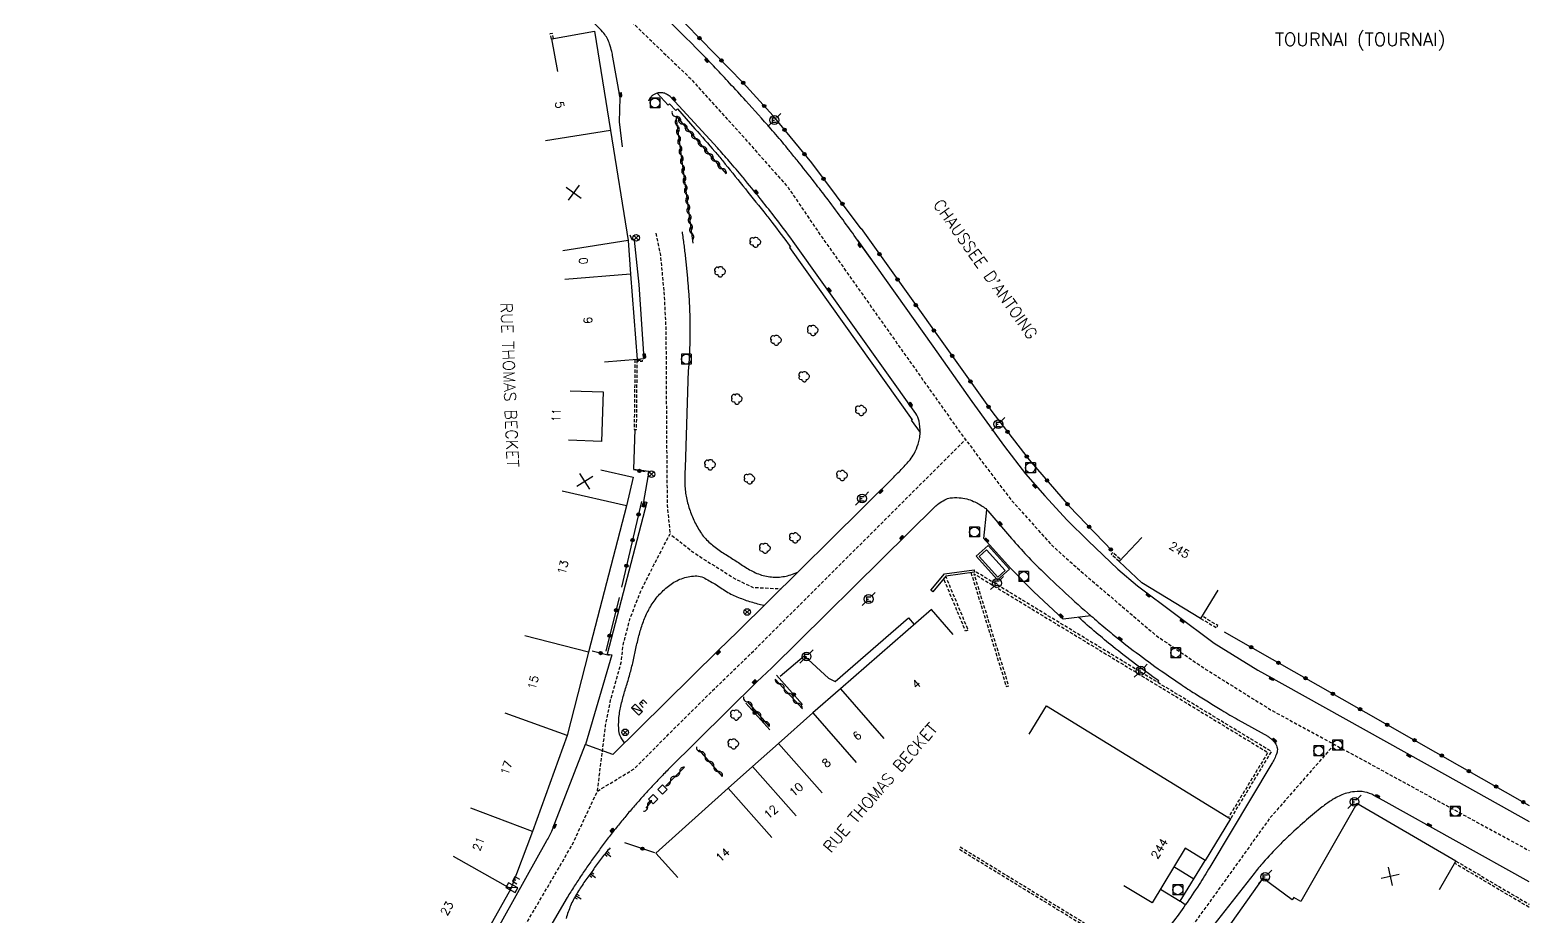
# Model space of a CAD drawing. Header units: millimetres. Extents: x 80999 to 82000, y 143000 to 144001.
# Drawn here: x 81772.5 to 82000, y 143103.6 to 143238.1 of the extents above; entities that cross this region are included whole.
import ezdxf
from ezdxf.enums import TextEntityAlignment as Align

# ---------------------------------------------------------------- set-up
doc = ezdxf.new("R2010")
doc.units = ezdxf.units.MM
doc.linetypes.add('DASHED', pattern=[0.75, 0.5, -0.25])
doc.layers.get('0').update_dxf_attribs({"linetype": 'CONTINUOUS'})
for name, color, linetype in [('W0001', 6, 'DASHED'), ('W0008', 7, 'CONTINUOUS'), ('W0100', 7, 'CONTINUOUS'), ('W0112', 1, 'DASHED'), ('W0120', 7, 'CONTINUOUS'), ('W0211', 2, 'CONTINUOUS'), ('W0300', 7, 'CONTINUOUS'), ('W0310', 3, 'CONTINUOUS'), ('W0322', 7, 'CONTINUOUS'), ('W0400', 7, 'CONTINUOUS'), ('W0420', 7, 'CONTINUOUS'), ('W0430', 7, 'CONTINUOUS'), ('W0469', 7, 'CONTINUOUS'), ('W0471', 7, 'CONTINUOUS'), ('W0980', 7, 'CONTINUOUS'), ('W0989', 7, 'CONTINUOUS'), ('W0991', 7, 'CONTINUOUS'), ('W1102', 7, 'CONTINUOUS')]:
    doc.layers.add(name, color=color, linetype=linetype)
doc.styles.get("Standard").update_dxf_attribs({"font": 'romans.shx', "width": 0.85})

# ---------------------------------------------------------------- blocks, each defined once
blk = doc.blocks.new('T400')
for p, q in [((-0.15, 0.3), (0.15, 0.3)), ((-0.15, -0.25), (-0.15, 0.3)), ((-0.15, 0.15), (0.15, 0.15)), ((-0.15, 0), (0.15, 0)), ((0.15, 0.3), (0.15, -0.25)), ((-0.15, -0.15), (0.15, -0.15)), ((-0.15, -0.25), (-0.15, -0.3)), ((-0.15, -0.3), (0.15, -0.3)), ((0.15, -0.3), (0.15, -0.25))]:
    blk.add_line(p, q)
blk = doc.blocks.new('T420')
for p, q in [((0.75, 0.75), (-0.75, 0.75)), ((-0.75, 0.75), (-0.75, -0.75)), ((0.75, 0.75), (0.75, -0.75)), ((0.75, -0.75), (-0.75, -0.75))]:
    blk.add_line(p, q)
blk.add_ellipse((0, 0), major_axis=(-0.53, 0.53), ratio=1, start_param=3.926991, end_param=10.210176)
blk = doc.blocks.new('T471')
for p, q in [((-0.333334, 0.333334), (-0.333334, -0.333334)), ((-0.333334, 0.333334), (0.333334, 0.333334)), ((-0.333334, 0), (0, 0)), ((0.500001, 0.500001), (1.000002, 1.000002)), ((-0.500001, -0.500001), (-1.000002, -1.000002)), ((-0.333334, -0.333334), (0.333334, -0.333334))]:
    blk.add_line(p, q)
blk.add_ellipse((0, 0), major_axis=(0.471405, 0.471405), ratio=1, start_param=5.4977871438, end_param=11.780972451)
blk = doc.blocks.new('T300')
for p, q in [((-0.8, 0.51), (-0.86, 0.34)), ((-0.86, 0.34), (-0.86, 0.17)), ((-0.86, 0.17), (-0.74, 0.06)), ((-0.69, 0.63), (-0.8, 0.51)), ((-0.8, -0.06), (-0.74, 0.06)), ((-0.74, 0.06), (-0.69, 0.11)), ((-0.57, 0.69), (-0.69, 0.63)), ((-0.46, 0.69), (-0.57, 0.69)), ((-0.29, 0.63), (-0.46, 0.69)), ((-0.29, 0.63), (-0.17, 0.74)), ((-0.23, 0.57), (-0.29, 0.63)), ((-0.17, 0.74), (-0.06, 0.8)), ((-0.06, 0.8), (0.06, 0.8)), ((0.06, 0.8), (0.23, 0.74)), ((0.23, 0.74), (0.34, 0.63)), ((0.34, 0.63), (0.4, 0.51)), ((0.46, 0.46), (0.34, 0.46)), ((0.4, 0.51), (0.4, 0.46)), ((0.57, 0.4), (0.46, 0.46)), ((0.57, 0.4), (0.69, 0.29)), ((0.69, 0.29), (0.74, 0.17)), ((0.74, 0.06), (0.69, -0.17)), ((0.74, 0.17), (0.74, 0.06)), ((-0.8, -0.17), (-0.8, -0.06)), ((-0.8, -0.23), (-0.8, -0.17)), ((-0.74, -0.34), (-0.8, -0.23)), ((-0.69, -0.4), (-0.74, -0.34)), ((-0.51, -0.46), (-0.69, -0.4)), ((-0.4, -0.46), (-0.51, -0.46)), ((-0.4, -0.46), (-0.34, -0.46)), ((-0.34, -0.46), (-0.34, -0.4)), ((-0.34, -0.51), (-0.34, -0.46)), ((-0.29, -0.63), (-0.34, -0.51)), ((-0.17, -0.74), (-0.29, -0.63)), ((-0.06, -0.8), (-0.17, -0.74)), ((0.06, -0.8), (-0.06, -0.8)), ((0.17, -0.74), (0.06, -0.8)), ((0.23, -0.69), (0.17, -0.74)), ((0.29, -0.46), (0.23, -0.46)), ((0.29, -0.63), (0.23, -0.69)), ((0.46, -0.4), (0.29, -0.46)), ((0.34, -0.51), (0.29, -0.63)), ((0.34, -0.51), (0.34, -0.46)), ((0.57, -0.34), (0.46, -0.4)), ((0.63, -0.29), (0.57, -0.34)), ((0.69, -0.17), (0.63, -0.29))]:
    blk.add_line(p, q)
blk = doc.blocks.new('t991o')
at = {"color": 0, "linetype": 'Continuous'}
for p, q in [((-1, 1), (1, -1)), ((-1, -1), (1, 1))]:
    blk.add_line(p, q, dxfattribs=at)
blk = doc.blocks.new('t322o')
at = {"color": 0, "linetype": 'Continuous'}
for radius in [0.25, 0.15]:
    blk.add_circle((0, 0), radius, dxfattribs=at)
blk = doc.blocks.new('t310o')
at = {"color": 0, "linetype": 'Continuous'}
for centre, start, end in [((-0.5, 0.38), 216.8699, 323.1304), ((0.5, -0.37), 36.8699, 143.1303)]:
    blk.add_arc(centre, 0.625, start, end, dxfattribs=at)
blk = doc.blocks.new('T469')
at = {"color": 0, "linetype": 'Continuous', "flags": 128}
for points in [[(-0.35, 0.35), (0.35, -0.35)], [(-0.35, -0.35), (0.35, 0.35)]]:
    blk.add_lwpolyline(points, dxfattribs=at)
at = {"color": 0, "linetype": 'Continuous'}
blk.add_circle((0, 0), 0.5, dxfattribs=at)
blk = doc.blocks.new('T430')
at = {"flags": 128}
for points in [[(0.8, 0.8), (-0.8, 0.8)], [(-0.8, 0.8), (-0.8, 0)], [(0.8, 0.8), (-0.8, 0)], [(-0.8, 0), (0.8, 0)], [(-0.4, 2.1), (0.4, 2.1)], [(-0.4, 2.1), (-0.4, 1.3)], [(-0.4, 1.7), (0, 1.7)], [(-0.4, 1.3), (0.4, 1.3)], [(0.8, 0), (0.8, 0.8)]]:
    blk.add_lwpolyline(points, dxfattribs=at)
blk = doc.blocks.new('t112o')
at = {"color": 0, "linetype": 'Continuous'}
for p, q in [((-0.5, 0.5), (0.5, 0.5)), ((-0.5, -0.5), (-0.5, 0.5)), ((0.5, 0.5), (0.5, -0.5)), ((0.5, -0.5), (-0.5, -0.5))]:
    blk.add_line(p, q, dxfattribs=at)
blk = doc.blocks.new('t211o')
at = {"color": 0, "linetype": 'Continuous'}
for p, q in [((-0.29, 0.5), (-0.29, 0)), ((0, 1), (0, 0)), ((0.29, 0.5), (0.29, 0))]:
    blk.add_line(p, q, dxfattribs=at)

msp = doc.modelspace()

# ---------------------------------------------------------------- linework, layer by layer
at = {"layer": 'W0001', "flags": 128}
for points in [[(81516.45, 143572.18), (81531.86, 143554.89), (81563.49, 143519.45), (81584.49, 143498.36), (81661.91, 143423.35), (81732.26, 143354.63), (81759.38, 143330.5), (81781.02, 143311.14), (81805.4, 143290.42), (81831.91, 143267.31), (81850.37, 143251.37), (81861.64, 143241.4), (81872.74, 143230.73), (81881, 143221.62), (81887.55, 143214.22), (81892.39, 143207.1), (81913.75, 143176.93), (81921.35, 143166.89), (81927.61, 143159.91), (81932.74, 143155.36), (81939.43, 143149.67), (81943.42, 143146.25), (81950.97, 143141.13), (81960.79, 143135.01), (82000, 143113.67)], [(81867.5, 143207.27), (81868.17, 143203.94), (81868.71, 143198.35), (81869.02, 143192.39), (81869.03, 143187.59), (81869.15, 143171.04), (81869.21, 143165.96), (81869.65, 143161.68)], [(81882.5, 143144.11), (81914.48, 143175.98)], [(81721.38, 143000), (81733.35, 143005.62), (81741.53, 143009.82), (81755.91, 143017.97), (81780.18, 143032.42), (81794.95, 143041.25), (81806.25, 143048.18), (81811.7, 143052.17), (81816.75, 143056.48), (81820.69, 143060.52), (81826.5, 143067.03), (81830.89, 143073.39), (81837.45, 143084.42), (81847.7, 143102.4), (81854.79, 143114.51), (81858.62, 143122.68), (81859.86, 143132.56), (81860.62, 143136.49), (81861.24, 143138.68), (81862.24, 143142.17), (81862.48, 143144.63), (81863.56, 143148.78), (81865.15, 143152.89), (81867.19, 143156.98), (81869.65, 143161.68), (81873, 143159.02), (81875.23, 143157.54), (81877.33, 143156.26), (81879.52, 143154.85), (81882.24, 143153.57), (81886.49, 143153.36)], [(81858.62, 143122.68), (81864.21, 143126.06), (81869.18, 143131.06), (81875.9, 143137.71), (81882.5, 143144.11)], [(81970.45, 143129.75), (81960.68, 143118.6), (81951.04, 143105.18), (81948.57, 143101.82), (81945.54, 143098.35), (81942.13, 143094.67), (81887.51, 143039.04), (81876.88, 143028.79), (81861.91, 143013.45), (81858.48, 143010.02), (81854.96, 143006.88), (81851.24, 143003.92), (81846.57, 143000.02), (81846.55, 143000)]]:
    msp.add_lwpolyline(points, dxfattribs=at)
at = {"layer": 'W0008', "flags": 128}
for points in [[(81900.19, 143203.28), (81897.85, 143206.58, 0.003755), (81895.89, 143209.29, 0.00334), (81893.64, 143212.32, 0.004451), (81891.87, 143214.62, 0.003066), (81889.24, 143217.94, 0.001926), (81887.97, 143219.51, 0.002378), (81886.93, 143220.78, 0.00715), (81884.93, 143223.11, 0.003858), (81881.14, 143227.35, 0.002426), (81878.68, 143230.03, 0.002832), (81876.55, 143232.3, 0.004939), (81873.85, 143235.1, 0.004124), (81870.55, 143238.39, 0.00453), (81866.64, 143242.16, 0.007167), (81864.11, 143244.48, 0.001074), (81861.54, 143246.78, 0.002257), (81860.3, 143247.86), (81839.68, 143265.79), (81833.55, 143271.12), (81781.01, 143316.76), (81764.72, 143330.93)], [(81862.44, 143220.37), (81861.97, 143224.15), (81862.06, 143227.79), (81860.97, 143233.99, 0.019675), (81860.79, 143234.83, 0.01407), (81860.46, 143235.97, 0.046083), (81860.08, 143236.85, 0.049676), (81859.59, 143237.59, 0.022372), (81858.77, 143238.49, 0.018477), (81857.69, 143239.5), (81853.31, 143243.31), (81830.37, 143263.28)], [(81879.89, 143146.83), (81903.59, 143170.3, 0.009621), (81904.86, 143171.59, 0.009689), (81906.06, 143172.93, 0.057845), (81906.68, 143173.84, 0.040017), (81907.3, 143175.3, 0.03809), (81907.49, 143176.08, 0.03195), (81907.59, 143177.03, 0.067593), (81907.43, 143178.79, 0.09732), (81906.92, 143179.93), (81888.35, 143206.01, 0.004124), (81885.38, 143209.93, 0.006087), (81883.31, 143212.54, 0.000108), (81880.77, 143215.67, 0.003658), (81880.69, 143215.76, 0.005189), (81878.61, 143218.2, 0.006181), (81876.82, 143220.2), (81869.8, 143227.85, 0.056214), (81869.51, 143228.11, 0.035159), (81868.97, 143228.43, 0.10109), (81868.38, 143228.58, 0.088259), (81867.68, 143228.5, 0.041046), (81867.42, 143228.4, 0.027339), (81867.05, 143228.19, 0.088481), (81866.68, 143227.86, 0.070841), (81866.38, 143227.31)], [(81867.68, 143228.5), (81869.34, 143226.69), (81869.57, 143226.9), (81870.51, 143225.91), (81870.75, 143226.12), (81873.42, 143223.13, -0.003398), (81876.43, 143219.68, -0.0083), (81877.64, 143218.24, -0.000312), (81880.67, 143214.48, -0.000297), (81883.85, 143210.52, -0.00583), (81885.08, 143208.95, -0.002942), (81887.91, 143205.21), (81887.79, 143205.13), (81906.36, 143178.99), (81906.22, 143178.92), (81907.59, 143177.03)], [(81885.11, 143141.39), (81905.86, 143161.9), (81909.85, 143165.79, -0.040166), (81910.43, 143166.28, -0.028938), (81911.33, 143166.84, -0.088322), (81912.16, 143167.13, -0.057903), (81913.51, 143167.17, -0.042833), (81914.68, 143166.98, -0.046128), (81915.71, 143166.61, -0.037), (81917.2, 143165.78, -0.069984), (81917.88, 143165.18), (81921.18, 143161.31, 0.022402), (81925.94, 143156.22, 0.015212), (81933.5, 143149.27, 0.002419), (81935.76, 143147.34, 0.005373), (81936.79, 143146.49, 0.008876), (81940.4, 143143.67, 0.008656), (81944.19, 143140.9, 0.004856), (81947.15, 143138.87, 0.006675), (81949.33, 143137.45, 0.005308), (81953.36, 143134.95, 0.008705), (81955.86, 143133.49), (81960.35, 143130.99, -0.027035), (81960.39, 143130.96, -0.00325), (81960.72, 143130.72, -0.042132), (81961.05, 143130.44, -0.028028), (81961.48, 143129.94, -0.129047), (81961.79, 143129.21, -0.125236), (81961.71, 143128.4, -0.022136), (81961.36, 143127.56, -0.024809), (81960.98, 143126.85), (81951.57, 143111.15, -0.00909), (81949.92, 143108.5, -0.007611), (81947.84, 143105.4, -0.015183), (81945.81, 143102.66, -0.016635)], [(81943.66, 143139.18), (81943.8, 143139.39, -0.008615), (81940.27, 143141.94, -0.008615), (81936.83, 143144.61, -0.006429), (81934.32, 143146.68, -0.007074), (81931.63, 143149.03)], [(82000, 143108.91), (81977.86, 143121.23), (81976.46, 143122.02, 0.081446), (81975.09, 143122.53, 0.075481), (81973.51, 143122.58, 0.038394), (81972.35, 143122.36, 0.044341), (81971.38, 143122, 0.012033), (81970.52, 143121.57, 0.019949), (81970.02, 143121.27, 0.023302), (81968.63, 143120.28, 0.012911), (81966.25, 143118.32, 0.008058), (81963.69, 143116.01, 0.012583), (81962.12, 143114.47, 0.010258), (81959.67, 143111.85, 0.016724), (81958.27, 143110.17), (81952.18, 143102.39, -0.00512)]]:
    msp.add_lwpolyline(points, format="xyb", dxfattribs=at)
for points in [[(81863.54, 143207.03), (81863.84, 143206.32), (81864.18, 143206.24), (81864.89, 143199.51), (81865.67, 143188.22), (81864.66, 143188.12)], [(81871.46, 143207.51), (81871.49, 143207.27), (81871.53, 143207.02), (81871.56, 143206.78), (81871.6, 143206.53), (81871.63, 143206.28), (81871.66, 143206.04), (81871.7, 143205.79), (81871.73, 143205.54), (81871.76, 143205.29), (81871.79, 143205.04), (81871.82, 143204.8), (81871.85, 143204.55), (81871.88, 143204.3), (81871.91, 143204.05), (81871.94, 143203.8), (81871.97, 143203.56), (81872, 143203.31), (81872.02, 143203.06), (81872.05, 143202.81), (81872.08, 143202.56), (81872.1, 143202.31), (81872.13, 143202.07), (81872.15, 143201.82), (81872.18, 143201.57), (81872.2, 143201.32), (81872.22, 143201.07), (81872.25, 143200.82), (81872.27, 143200.57), (81872.29, 143200.32), (81872.31, 143200.07), (81872.33, 143199.82), (81872.36, 143199.58), (81872.38, 143199.33), (81872.4, 143199.08), (81872.41, 143198.83), (81872.43, 143198.58), (81872.45, 143198.33), (81872.47, 143198.08), (81872.49, 143197.83), (81872.5, 143197.57), (81872.52, 143197.32), (81872.53, 143197.07), (81872.55, 143196.82), (81872.56, 143196.57), (81872.57, 143196.31), (81872.59, 143196.06), (81872.6, 143195.81), (81872.61, 143195.56), (81872.61, 143195.31), (81872.62, 143195.05), (81872.63, 143194.8), (81872.64, 143194.55), (81872.64, 143194.3), (81872.65, 143194.05), (81872.65, 143193.79), (81872.65, 143193.54), (81872.66, 143193.29), (81872.66, 143193.04), (81872.66, 143192.79), (81872.66, 143192.53), (81872.66, 143192.28), (81872.66, 143192.03), (81872.65, 143191.78), (81872.65, 143191.53), (81872.65, 143191.27), (81872.64, 143191.02), (81872.64, 143190.77), (81872.63, 143190.52), (81872.62, 143190.27), (81872.61, 143190.01), (81872.6, 143189.76), (81872.59, 143189.51), (81872.58, 143189.26), (81872.57, 143189.01), (81872.56, 143188.75), (81872.54, 143188.5), (81872.53, 143188.25), (81872.52, 143188), (81872.5, 143187.75), (81872.48, 143187.49), (81872.47, 143187.24), (81872.45, 143186.99), (81872.43, 143186.74), (81872.41, 143186.49), (81871.95, 143171.72), (81871.93, 143171.45), (81871.9, 143171.19), (81871.89, 143170.93), (81871.87, 143170.67), (81871.87, 143170.41), (81871.86, 143170.15), (81871.86, 143169.9), (81871.86, 143169.64), (81871.87, 143169.38), (81871.89, 143169.13), (81871.9, 143168.88), (81871.92, 143168.62), (81871.95, 143168.37), (81871.98, 143168.12), (81872.01, 143167.87), (81872.05, 143167.62), (81872.09, 143167.38), (81872.14, 143167.13), (81872.19, 143166.88), (81872.25, 143166.64), (81872.3, 143166.4), (81872.37, 143166.15), (81872.44, 143165.91), (81872.51, 143165.67), (81872.59, 143165.43), (81872.67, 143165.19), (81872.75, 143164.95), (81872.84, 143164.72), (81872.93, 143164.48), (81873.03, 143164.25), (81873.13, 143164.01), (81873.24, 143163.78), (81873.35, 143163.55), (81873.47, 143163.31), (81873.58, 143163.08), (81873.71, 143162.85), (81873.84, 143162.63), (81873.97, 143162.4), (81874.1, 143162.17), (81874.24, 143161.95), (81874.39, 143161.74), (81874.54, 143161.54), (81874.69, 143161.34), (81874.85, 143161.15), (81875.02, 143160.96), (81875.19, 143160.78), (81875.36, 143160.6), (81875.54, 143160.43), (81875.73, 143160.27), (81875.91, 143160.11), (81876.1, 143159.95), (81876.29, 143159.8), (81876.49, 143159.65), (81876.69, 143159.5), (81876.89, 143159.35), (81877.09, 143159.21), (81877.3, 143159.07), (81877.5, 143158.93), (81877.71, 143158.8), (81877.92, 143158.66), (81878.13, 143158.53), (81878.34, 143158.4), (81878.55, 143158.26), (81878.76, 143158.13), (81878.97, 143158), (81879.18, 143157.86), (81879.39, 143157.73), (81879.6, 143157.6), (81879.81, 143157.46), (81880.02, 143157.32), (81880.23, 143157.18), (81880.44, 143157.04), (81880.65, 143156.9), (81880.86, 143156.77), (81881.07, 143156.63), (81881.28, 143156.5), (81881.5, 143156.37), (81881.72, 143156.25), (81881.93, 143156.13), (81882.15, 143156.01), (81882.38, 143155.9), (81882.6, 143155.79), (81882.83, 143155.69), (81883.07, 143155.6), (81883.3, 143155.51), (81883.54, 143155.43), (81883.79, 143155.36), (81884.04, 143155.3), (81884.29, 143155.25), (81884.54, 143155.21), (81884.79, 143155.17), (81885.04, 143155.15), (81885.28, 143155.13), (81885.53, 143155.12), (81885.78, 143155.12), (81886.02, 143155.13), (81886.27, 143155.14), (81886.51, 143155.16), (81886.76, 143155.2), (81887, 143155.24), (81887.24, 143155.28), (81887.48, 143155.34), (81887.72, 143155.4), (81887.96, 143155.48), (81888.2, 143155.56), (81889.02, 143155.87)], [(81898.1, 143206.22), (81909.53, 143190.14), (81915.45, 143181.77), (81920.38, 143174.94), (81923.59, 143170.8), (81926.51, 143167.43), (81929.93, 143163.77), (81933.08, 143160.61), (81937.62, 143156.35), (81940.56, 143153.8), (81952.21, 143145.13), (81958.85, 143141.03), (81959.88, 143140.45)], [(81864.3, 143177.52), (81864.08, 143171.48), (81866.42, 143171.19), (81865.63, 143166.61), (81866.12, 143166.5), (81860.09, 143143.44), (81860.81, 143143.32), (81856.81, 143129.73)], [(81933.5, 143149.27), (81929.31, 143148.73), (81924.86, 143152.89), (81921.3, 143156.48), (81917.25, 143160.97), (81917.7, 143165.35)], [(81862.75, 143129.98), (81862.3, 143130.61), (81862.17, 143130.83), (81862.07, 143131.06), (81861.98, 143131.3), (81861.92, 143131.54), (81861.89, 143131.8), (81861.87, 143132.06), (81861.85, 143132.32), (81861.84, 143132.57), (81861.84, 143132.83), (81861.85, 143133.08), (81861.86, 143133.34), (81861.87, 143133.59), (81861.89, 143133.84), (81861.92, 143134.09), (81861.95, 143134.34), (81861.99, 143134.58), (81862.03, 143134.83), (81862.07, 143135.08), (81862.12, 143135.32), (81862.17, 143135.57), (81862.23, 143135.81), (81862.29, 143136.05), (81862.35, 143136.3), (81862.41, 143136.54), (81862.48, 143136.78), (81862.54, 143137.02), (81862.61, 143137.27), (81862.68, 143137.51), (81862.75, 143137.75), (81862.83, 143137.99), (81862.9, 143138.23), (81862.97, 143138.47), (81863.05, 143138.71), (81863.12, 143138.95), (81863.2, 143139.19), (81863.27, 143139.43), (81863.34, 143139.67), (81863.41, 143139.91), (81863.48, 143140.15), (81863.55, 143140.4), (81863.61, 143140.64), (81863.68, 143140.88), (81863.74, 143141.12), (81863.8, 143141.36), (81863.86, 143141.61), (81863.92, 143141.85), (81863.97, 143142.09), (81864.03, 143142.34), (81864.08, 143142.58), (81864.14, 143142.83), (81864.19, 143143.07), (81864.24, 143143.32), (81864.3, 143143.56), (81864.35, 143143.81), (81864.4, 143144.05), (81864.46, 143144.3), (81864.51, 143144.54), (81864.57, 143144.79), (81864.62, 143145.03), (81864.68, 143145.27), (81864.74, 143145.52), (81864.8, 143145.76), (81864.86, 143146), (81864.92, 143146.24), (81864.99, 143146.48), (81865.06, 143146.72), (81865.12, 143146.96), (81865.2, 143147.2), (81865.27, 143147.44), (81865.35, 143147.68), (81865.43, 143147.91), (81865.51, 143148.15), (81865.59, 143148.38), (81865.68, 143148.61), (81865.78, 143148.84), (81865.87, 143149.07), (81865.97, 143149.3), (81866.08, 143149.53), (81866.18, 143149.75), (81866.3, 143149.97), (81866.41, 143150.2), (81866.54, 143150.42), (81866.66, 143150.64), (81866.79, 143150.85), (81866.93, 143151.07), (81867.07, 143151.28), (81867.22, 143151.49), (81867.37, 143151.7), (81867.53, 143151.91), (81867.7, 143152.11), (81867.87, 143152.31), (81868.05, 143152.52), (81868.23, 143152.71), (81868.42, 143152.9), (81868.6, 143153.09), (81868.8, 143153.27), (81868.99, 143153.44), (81869.19, 143153.61), (81869.39, 143153.77), (81869.6, 143153.92), (81869.81, 143154.07), (81870.02, 143154.21), (81870.24, 143154.34), (81870.46, 143154.46), (81870.68, 143154.58), (81870.91, 143154.69), (81871.15, 143154.79), (81871.39, 143154.88), (81871.63, 143154.97), (81871.87, 143155.04), (81872.13, 143155.11), (81872.38, 143155.17), (81872.65, 143155.22), (81872.91, 143155.25), (81873.18, 143155.29), (81873.46, 143155.31), (81873.73, 143155.31), (81873.98, 143155.28), (81874.23, 143155.22), (81874.47, 143155.15), (81874.7, 143155.05), (81874.92, 143154.95), (81875.14, 143154.83), (81875.36, 143154.7), (81875.57, 143154.58), (81875.79, 143154.45), (81876.01, 143154.32), (81876.23, 143154.2), (81876.46, 143154.08), (81876.68, 143153.95), (81876.9, 143153.81), (81877.12, 143153.67), (81877.33, 143153.52), (81877.55, 143153.37), (81877.76, 143153.22), (81877.98, 143153.08), (81878.2, 143152.93), (81878.42, 143152.8), (81878.64, 143152.67), (81878.88, 143152.55), (81879.11, 143152.45), (81879.34, 143152.34), (81879.57, 143152.24), (81879.8, 143152.14), (81880.03, 143152.05), (81880.27, 143151.95), (81880.5, 143151.86), (81880.74, 143151.77), (81880.98, 143151.69), (81881.21, 143151.6), (81881.45, 143151.52), (81881.69, 143151.44), (81881.93, 143151.37), (81882.17, 143151.3), (81882.42, 143151.23), (81882.66, 143151.16), (81882.9, 143151.09), (81883.15, 143151.03), (81883.39, 143150.97), (81883.64, 143150.92), (81883.95, 143150.85)], [(81886.37, 143140.08), (81889.99, 143143.17), (81893.69, 143139.8), (81894.72, 143139.3), (81905.82, 143148.95), (81906.71, 143147.94)], [(81879.89, 143146.83), (81876.97, 143144.06), (81860.97, 143128.22), (81856.75, 143129.75), (81852.11, 143117.77), (81852.02, 143117.52), (81851.94, 143117.28), (81851.84, 143117.04), (81851.74, 143116.81), (81851.64, 143116.57), (81851.54, 143116.36), (81851.44, 143116.14), (81851.34, 143115.93), (81851.23, 143115.72), (81851.12, 143115.52), (81851.01, 143115.31), (81850.9, 143115.11), (81837.91, 143091.84)], [(81885.11, 143141.39), (81882.79, 143139.25), (81869.36, 143125.94), (81869.18, 143125.76), (81869.01, 143125.58), (81868.83, 143125.4), (81868.65, 143125.22), (81868.48, 143125.04), (81868.3, 143124.86), (81868.13, 143124.68), (81867.96, 143124.5), (81867.78, 143124.32), (81867.61, 143124.13), (81867.44, 143123.95), (81867.26, 143123.77), (81867.09, 143123.59), (81866.92, 143123.4), (81866.75, 143123.22), (81866.58, 143123.04), (81866.41, 143122.85), (81866.24, 143122.67), (81866.07, 143122.48), (81865.9, 143122.29), (81865.73, 143122.11), (81865.56, 143121.92), (81865.39, 143121.74), (81865.23, 143121.55), (81865.06, 143121.36), (81864.89, 143121.17), (81864.73, 143120.98), (81864.56, 143120.8), (81864.4, 143120.61), (81864.23, 143120.42), (81864.07, 143120.23), (81863.9, 143120.04), (81863.74, 143119.85), (81863.58, 143119.65), (81863.41, 143119.46), (81863.25, 143119.27), (81863.09, 143119.08), (81862.93, 143118.89), (81862.77, 143118.69), (81862.61, 143118.5), (81862.45, 143118.31), (81862.29, 143118.11), (81862.13, 143117.92), (81861.97, 143117.72), (81861.81, 143117.53), (81861.65, 143117.33), (81861.5, 143117.14), (81861.34, 143116.94), (81861.18, 143116.74), (81861.03, 143116.55), (81860.87, 143116.35), (81860.72, 143116.15), (81860.56, 143115.96), (81860.41, 143115.76), (81860.26, 143115.56), (81860.11, 143115.37), (81859.95, 143115.17), (81859.8, 143114.97), (81859.65, 143114.77), (81859.5, 143114.57), (81859.35, 143114.37), (81859.2, 143114.17), (81859.06, 143113.97), (81858.91, 143113.77), (81858.76, 143113.57), (81858.61, 143113.37), (81858.47, 143113.17), (81858.32, 143112.97), (81858.18, 143112.77), (81858.03, 143112.57), (81857.89, 143112.36), (81857.74, 143112.16), (81857.6, 143111.96), (81857.46, 143111.75), (81857.31, 143111.55), (81857.17, 143111.35), (81857.03, 143111.14), (81856.89, 143110.94), (81856.75, 143110.73), (81856.61, 143110.53), (81856.47, 143110.32), (81856.33, 143110.11), (81856.19, 143109.91), (81856.05, 143109.7), (81855.92, 143109.49), (81855.78, 143109.28), (81855.64, 143109.08), (81855.51, 143108.87), (81855.37, 143108.66), (81855.23, 143108.45), (81855.1, 143108.24), (81854.97, 143108.03), (81854.83, 143107.82), (81854.7, 143107.61), (81854.57, 143107.4), (81854.43, 143107.19), (81854.3, 143106.98), (81854.17, 143106.76), (81854.04, 143106.55), (81843.46, 143088.43)], [(81959.87, 143140.45), (81987.15, 143125.23), (82000, 143118.06)], [(81944.05, 143107.79), (81947.05, 143105.96), (81950.86, 143112.16)], [(81949.13, 143109.34), (81946.11, 143111.18)], [(81947.84, 143105.4), (81947.05, 143105.96)]]:
    msp.add_lwpolyline(points, dxfattribs=at)
msp.add_lwpolyline([(81917.94, 143159.92), (81921.16, 143156.35), (81919.34, 143154.72), (81916.12, 143158.29)], close=True, dxfattribs=at)
at = {"layer": 'W0100', "flags": 128}
for points in [[(81852.59, 143231.81), (81851.7, 143236.73), (81858.2, 143237.9), (81860.6, 143222.84), (81863.27, 143206.19)], [(81863.27, 143206.19), (81863.66, 143201.05), (81864.66, 143188.12), (81859.68, 143187.74)], [(81854.49, 143183.38), (81859.49, 143183.2), (81859.22, 143175.69), (81854.23, 143175.87)], [(81859.15, 143171.4), (81864.02, 143170.3), (81863.05, 143165.95), (81857.27, 143143.75), (81854.02, 143131.08), (81848.76, 143116.54), (81845.47, 143107.84), (81838.29, 143095.08), (81833.43, 143086.73), (81822.58, 143070.09), (81818.39, 143072.82)], [(81952.75, 143153.15), (81950.16, 143148.87), (81941.22, 143154.27), (81937.79, 143157.5), (81941.22, 143161.14)], [(81912.59, 143146.43), (81909.3, 143150.2), (81895.51, 143138.18), (81895.51, 143138.18)], [(81895.51, 143138.18), (81891.33, 143134.53), (81886.09, 143129.88), (81882.16, 143126.39), (81878.47, 143123.14), (81867.47, 143113.27), (81870.8, 143109.55)], [(81924.14, 143131.32), (81926.75, 143135.59), (81954.71, 143118.48), (81950.86, 143112.16), (81947.84, 143114.01), (81942.79, 143105.73), (81938.52, 143108.33)], [(81986.4, 143107.74), (81988.91, 143112.06), (81973.85, 143120.78), (81965.38, 143105.93), (81964.3, 143106.52), (81964.04, 143106.17), (81959.62, 143109.49), (81950.91, 143097.17), (81939.76, 143086.45), (81943.23, 143082.85)]]:
    msp.add_lwpolyline(points, dxfattribs=at)
msp.add_lwpolyline([(81919.38, 143155.12), (81920.51, 143156.13), (81917.68, 143159.28), (81916.56, 143158.27)], close=True, dxfattribs=at)
at = {"layer": 'W0112', "flags": 128}
for points in [[(81851.97, 143236.79), (81851.81, 143237.58), (81851.42, 143237.5), (81851.58, 143236.71)], [(81864.31, 143188.1), (81864.2, 143177.52), (81864.56, 143177.51), (81864.66, 143188.12)], [(81864.66, 143188.03), (81865.4, 143188.04), (81865.41, 143187.82), (81864.66, 143187.81)], [(81937.79, 143157.5), (81936.58, 143158.59), (81936.84, 143158.89), (81938.06, 143157.8)], [(81915.31, 143155.81), (81920.67, 143138.53), (81921.05, 143138.64), (81915.79, 143155.61), (81960.37, 143128.53), (81954.45, 143118.79)], [(81954.79, 143118.58), (81960.92, 143128.66), (81915.81, 143156.07)], [(81911.24, 143154.99), (81911.52, 143155.1), (81914.86, 143147.11), (81914.49, 143146.95), (81911.17, 143154.9)], [(81950.16, 143148.87), (81952.57, 143147.43), (81952.77, 143147.77), (81950.37, 143149.21)], [(81913.67, 143114.21), (81937.13, 143099.86), (81936.92, 143099.52), (81913.46, 143113.87)], [(81988.91, 143112.06), (82000, 143105.51)], [(82000, 143105.05), (81999.99, 143105.06), (81988.7, 143111.72)]]:
    msp.add_lwpolyline(points, dxfattribs=at)
at = {"layer": 'W0120', "flags": 128}
msp.add_lwpolyline([(81909.51, 143152.88), (81909.23, 143153.12), (81911.28, 143155.61), (81915.78, 143156.25), (81915.84, 143155.89), (81911.47, 143155.27), (81909.5, 143152.89), (81909.5, 143152.89)], dxfattribs=at)
at = {"layer": 'W0211', "flags": 128}
msp.add_lwpolyline([(81860.55, 143114.09), (81860.38, 143113.89), (81860.21, 143113.7), (81860.05, 143113.5), (81859.89, 143113.31), (81859.72, 143113.11), (81859.56, 143112.91), (81859.41, 143112.71), (81859.25, 143112.51), (81859.09, 143112.31), (81858.94, 143112.1), (81858.79, 143111.9), (81858.64, 143111.69), (81858.49, 143111.48), (81858.34, 143111.27), (81858.2, 143111.07), (81858.05, 143110.86), (81857.91, 143110.65), (81857.76, 143110.45), (81857.61, 143110.24), (81857.46, 143110.04), (81857.31, 143109.83), (81857.17, 143109.62), (81857.02, 143109.42), (81856.87, 143109.21), (81856.73, 143109), (81856.58, 143108.8), (81856.44, 143108.59), (81856.29, 143108.38), (81856.15, 143108.17), (81856.01, 143107.96), (81855.88, 143107.74), (81855.74, 143107.53), (81855.61, 143107.31), (81855.48, 143107.1), (81855.35, 143106.88), (81855.23, 143106.66), (81855.11, 143106.44), (81854.99, 143106.21), (81854.87, 143105.99), (81854.76, 143105.76), (81854.65, 143105.53), (81854.55, 143105.29), (81854.45, 143105.06), (81854.36, 143104.82), (81854.27, 143104.58), (81854.18, 143104.34), (81854.1, 143104.1), (81854.03, 143103.86), (81853.95, 143103.61), (81853.88, 143103.37)], dxfattribs=at)
at = {"layer": 'W0310', "flags": 128}
for points in [[(81873.13, 143205.76), (81870.55, 143225.01), (81878.18, 143216.3)], [(81885.61, 143139.67), (81889.75, 143135.15)], [(81884.74, 143132.45), (81881.4, 143136.26)], [(81877.6, 143124.9), (81874.07, 143128.94)], [(81868.98, 143123.49), (81871.84, 143126.29)], [(81866.85, 143121.2), (81865.96, 143120.07)]]:
    msp.add_lwpolyline(points, dxfattribs=at)
at = {"layer": 'W0322', "flags": 128}
for points in [[(81898.66, 143207.94), (81894.89, 143212.95), (81891.14, 143217.93), (81885.28, 143225.09), (81880.74, 143230.1), (81872.02, 143238.99), (81865.45, 143245.85), (81860.34, 143250.25), (81843.78, 143264.61), (81836.34, 143271.15)], [(81898.65, 143207.98), (81918.46, 143180.25), (81924.16, 143172.91), (81930.21, 143165.87), (81936.73, 143159.12)], [(81865.88, 143171.09), (81864.11, 143171.37)], [(81865.32, 143166.58), (81862.28, 143153.62)], [(81861.94, 143152.04), (81859.89, 143143.89)], [(81953.71, 143146.83), (82000, 143120.51)], [(81857.8, 143143.93), (81860.41, 143143.28)], [(81889.75, 143135.81), (81885.78, 143140.25)], [(81881.16, 143136.02), (81884.79, 143131.96)], [(81867.34, 143113.3), (81862.76, 143114.85)]]:
    msp.add_lwpolyline(points, dxfattribs=at)
at = {"layer": 'W1102', "flags": 128}
for points in [[(81860.6, 143222.84), (81850.72, 143221.27)], [(81863.27, 143206.19), (81853.39, 143204.61)], [(81863.66, 143201.05), (81853.69, 143200.28)], [(81863.05, 143165.95), (81853.29, 143168.14)], [(81857.27, 143143.75), (81847.58, 143146.24)], [(81895.51, 143138.18), (81902.09, 143130.64)], [(81854.02, 143131.08), (81844.61, 143134.48)], [(81891.33, 143134.53), (81897.91, 143126.99)], [(81886.09, 143129.88), (81892.73, 143122.4)], [(81882.16, 143126.39), (81888.8, 143118.91)], [(81878.47, 143123.14), (81885.07, 143115.63)], [(81848.76, 143116.54), (81839.4, 143120.08)], [(81845.47, 143107.84), (81836.76, 143112.75)]]:
    msp.add_lwpolyline(points, dxfattribs=at)

# ---------------------------------------------------------------- block references
at = {"layer": 'W0112'}
for p, rotation in [((81868.49, 143122.92), 226.3065758274496), ((81867.08, 143121.44), 46.30657582744963)]:
    msp.add_blockref('t112o', p, dxfattribs=dict(at, rotation=rotation))
at = {"layer": 'W0211'}
for p, rotation in [((81859.9, 143113.32), 230.3230449155342), ((81857.52, 143110.11), 234.2634606897108), ((81855.3, 143106.79), 240.5031663532675)]:
    msp.add_blockref('t211o', p, dxfattribs=dict(at, rotation=rotation))
at = {"layer": 'W0300'}
for p in [(81882.62, 143205.9), (81877.27, 143201.42), (81885.77, 143191.03), (81891.35, 143192.52), (81890.03, 143185.51), (81879.81, 143182.11), (81898.66, 143180.38), (81875.75, 143172.15), (81895.78, 143170.52), (81881.74, 143170), (81884.08, 143159.48), (81888.64, 143161.07), (81879.69, 143134.2), (81879.29, 143129.81)]:
    msp.add_blockref('T300', p, dxfattribs=at)
at = {"layer": 'W0310'}
for p, rotation in [((81870.6, 143224.96), 311.229847904952), ((81870.74, 143223.6), 97.62903550609015), ((81871.58, 143223.83), 311.229847904952), ((81872.57, 143222.7), 311.229847904952), ((81870.93, 143222.11), 97.62903550609015), ((81871.13, 143220.63), 97.62903550609015), ((81873.56, 143221.57), 311.229847904952), ((81874.55, 143220.44), 311.229847904952), ((81871.33, 143219.14), 97.62903550609015), ((81875.54, 143219.32), 311.229847904952), ((81876.53, 143218.19), 311.229847904952), ((81871.53, 143217.65), 97.62903550609015), ((81871.73, 143216.17), 97.62903550609015), ((81877.52, 143217.06), 311.229847904952), ((81871.93, 143214.68), 97.62903550609015), ((81872.13, 143213.19), 97.62903550609015), ((81872.33, 143211.71), 97.62903550609015), ((81872.53, 143210.22), 97.62903550609015), ((81872.73, 143208.73), 97.62903550609015), ((81872.93, 143207.25), 97.62903550609015), ((81886.29, 143138.93), 312.4561327066349), ((81881.44, 143136.21), 131.1756305160468), ((81887.64, 143137.46), 312.4561327066349), ((81882.76, 143134.7), 131.1756305160468), ((81888.99, 143135.98), 312.4561327066349), ((81884.08, 143133.2), 131.1756305160468), ((81874.31, 143128.66), 131.2360239682992), ((81875.63, 143127.16), 131.2360239682992), ((81871.12, 143125.59), 44.35460345998961), ((81876.94, 143125.66), 131.2360239682992), ((81869.69, 143124.19), 44.35460345998961), ((81866.23, 143120.41), 231.6981297249052)]:
    msp.add_blockref('t310o', p, dxfattribs=dict(at, rotation=rotation))
at = {"layer": 'W0322'}
for p, rotation in [((81874.1, 143236.87), 134.4400115597676), ((81877.43, 143233.48), 134.4400115597676), ((81880.75, 143230.09), 132.1960836964804), ((81883.94, 143226.57), 132.1960836964804), ((81887.03, 143222.96), 129.2785165378357), ((81890.03, 143219.28), 129.2785165378357), ((81892.94, 143215.53), 126.9801417671676), ((81895.8, 143211.73), 126.9716679615707), ((81901.41, 143204.11), 305.5559043767253), ((81904.17, 143200.25), 305.5559043767253), ((81906.93, 143196.38), 305.5559043767253), ((81909.69, 143192.52), 305.5559043767253), ((81912.46, 143188.66), 305.5559043767253), ((81915.22, 143184.79), 305.5559043767253), ((81917.98, 143180.93), 305.5559043767253), ((81920.87, 143177.16), 307.8195298409203), ((81923.78, 143173.4), 307.8195298409203), ((81926.85, 143169.78), 310.6830139460876), ((81864.86, 143164.63), 256.7997237448923), ((81929.95, 143166.18), 310.6830139460876), ((81933.23, 143162.75), 314.0118784014296), ((81863.95, 143160.73), 256.7997237448923), ((81936.53, 143159.33), 314.0118784014296), ((81863.03, 143156.84), 256.7997237448923), ((81861.45, 143150.1), 255.8482826016514), ((81860.47, 143146.22), 255.8482826016514), ((81957.84, 143144.48), 330.3842826362653), ((81961.97, 143142.13), 330.3842826362653), ((81966.1, 143139.78), 330.3842826362653), ((81888.42, 143137.3), 131.7505071265262), ((81970.23, 143137.44), 330.3842826362653), ((81882.49, 143134.53), 311.8467799872375), ((81974.36, 143135.09), 330.3842826362653), ((81978.49, 143132.74), 330.3842826362653), ((81982.62, 143130.39), 330.3842826362653), ((81986.75, 143128.05), 330.3842826362653), ((81990.88, 143125.7), 330.3842826362653), ((81995.01, 143123.35), 330.3842826362653), ((81999.14, 143121), 330.3842826362653), ((81865.44, 143113.94), 161.3224096066222)]:
    msp.add_blockref('t322o', p, dxfattribs=dict(at, rotation=rotation))
for p in [(81865, 143171.23), (81859.11, 143143.61)]:
    msp.add_blockref('t322o', p, dxfattribs=at)
at = {"layer": 'W0400'}
for p, rotation in [((81875.21, 143233.49), 43.72277113034624), ((81862.11, 143228.3), 7.98989979563741), ((81870.21, 143227.61), 224.8725178718285), ((81882.69, 143213.53), 38.23781766537442), ((81898.46, 143205.45), 214.483176378212), ((81893.78, 143198.64), 215.2446635979803), ((81865.74, 143188.67), 3.916520253755431), ((81906.12, 143181.31), 34.62208773312361), ((81924.98, 143168.95), 42.11419588509674), ((81901.63, 143168.14), 135.0587342754739), ((81865.63, 143166.06), 165.3574737579122), ((81919.73, 143163.24), 220.8678271964461), ((81904.82, 143161.09), 135.5611962841722), ((81917.7, 143160.72), 225.1234601465528), ((81942.23, 143152.37), 52.69729512915254), ((81929, 143149.23), 44.6672138849104), ((81947.39, 143148.47), 55.28346254711028), ((81876.97, 143143.67), 314.7015277455558), ((81937.93, 143145.76), 231.9062179979881), ((81882.44, 143139.25), 134.7582768697088), ((81960.92, 143139.71), 239.2940840228179), ((81961.34, 143130.38), 227.3064631644036), ((81981.78, 143128.06), 60.96645082151201), ((81977.02, 143121.88), 60.49196035910796), ((81852.12, 143117.4), 339.8809049460346), ((81860.86, 143116.71), 135.8588491241456), ((81984.85, 143117.51), 240.8666445930973)]:
    msp.add_blockref('T400', p, dxfattribs=dict(at, rotation=rotation))
at = {"layer": 'W0420'}
for p in [(81867.36, 143227.03), (81872.11, 143188.18), (81924.33, 143171.7), (81915.84, 143161.96), (81923.31, 143155.2), (81946.38, 143143.65), (81970.92, 143129.64), (81968.07, 143128.78), (81988.8, 143119.61), (81988.8, 143119.6), (81946.7, 143107.71)]:
    msp.add_blockref('T420', p, dxfattribs=at)
at = {"layer": 'W0430'}
for p, rotation in [((81864.34, 143134.74), 314.7015277457297), ((81845.43, 143107.67), 330.8257608203298)]:
    msp.add_blockref('T430', p, dxfattribs=dict(at, rotation=rotation))
at = {"layer": 'W0469'}
for p in [(81864.48, 143206.56), (81866.81, 143170.74), (81881.36, 143149.83), (81862.83, 143131.58)]:
    msp.add_blockref('T469', p, dxfattribs=at)
at = {"layer": 'W0471'}
for p in [(81885.47, 143224.44), (81919.46, 143178.31), (81898.78, 143167.04), (81919.26, 143154.22), (81899.78, 143151.8), (81890.36, 143143.09), (81941.07, 143140.93), (81973.52, 143121.04), (81959.96, 143109.66)]:
    msp.add_blockref('T471', p, dxfattribs=at)
at = {"layer": 'W0991'}
for p, rotation in [((81855.02, 143213.41), 279.0882817331367), ((81856.71, 143169.66), 77.35229279225554), ((81978.92, 143109.76), 327.2408534170241)]:
    msp.add_blockref('t991o', p, dxfattribs=dict(at, rotation=rotation))

# ---------------------------------------------------------------- texts
at = {"layer": 'W0980'}
msp.add_text('TOURNAI (TOURNAI)', height=2, dxfattribs=at).set_placement((81974.38, 143236.53), align=Align.MIDDLE)
at = {"layer": 'W0989'}
for s, rotation, p in [("CHAUSSEE D'ANTOING", 305.298, (81917.5, 143201.83)), ('RUE THOMAS BECKET', 272.3102, (81845.3, 143184.25)), ('RUE THOMAS BECKET', 49.1459, (81901.54, 143123.18))]:
    msp.add_text(s, height=1.75, rotation=rotation, dxfattribs=at).set_placement(p, align=Align.MIDDLE)
at = {"layer": 'W0991'}
for s, rotation, p in [('5', 279.0373, (81852.89, 143226.75)), ('0', 274.411, (81856.49, 143203.08)), ('9', 274.4248, (81857.19, 143194.05)), ('11', 87.9598, (81852.36, 143179.69)), ('245', 328.8772, (81946.95, 143159.24)), ('13', 75.4111, (81853.38, 143156.62)), ('15', 75.5987, (81848.86, 143139.16)), ('4', 41.0869, (81907.01, 143138.91)), ('6', 41.1251, (81898.03, 143131.08)), ('17', 70.1166, (81844.8, 143126.19)), ('8', 41.5715, (81893.36, 143126.96)), ('10', 41.6022, (81888.78, 143122.9)), ('12', 41.3094, (81884.94, 143119.51)), ('21', 69.3058, (81840.57, 143114.67)), ('244', 58.6309, (81943.9, 143113.95)), ('14', 41.8886, (81877.64, 143113)), ('23', 60.6385, (81835.78, 143104.89))]:
    msp.add_text(s, height=1.25, rotation=rotation, dxfattribs=at).set_placement(p, align=Align.MIDDLE)

doc.saveas('drawing.dxf')
